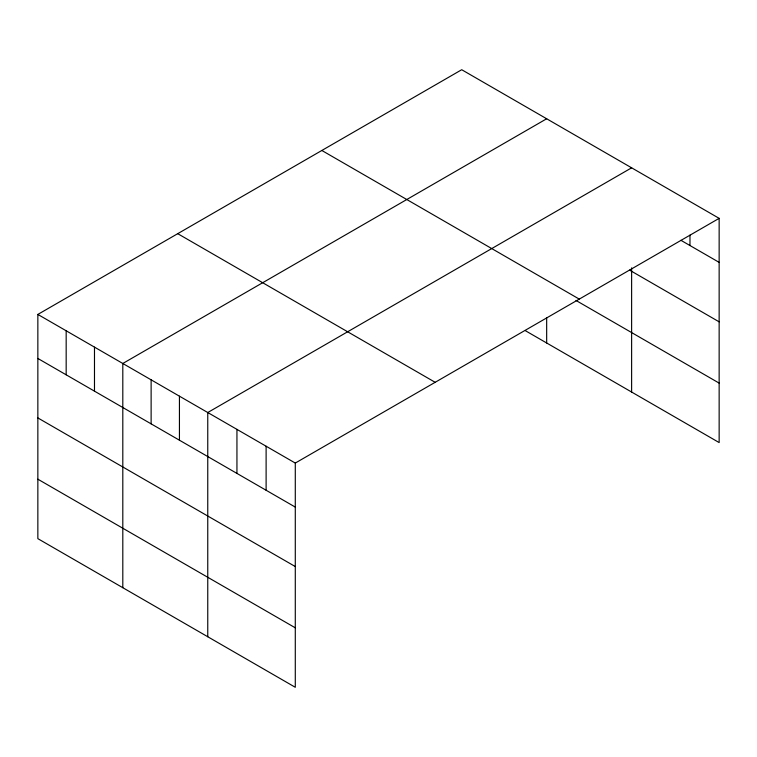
<?xml version="1.0" encoding="UTF-8"?>
<svg xmlns="http://www.w3.org/2000/svg" width="757" height="757" viewBox="0 0 757 757"><rect width="100%" height="100%" fill="white"/><g stroke="black" fill="none" stroke-linecap="round" stroke-linejoin="round"><path stroke-width="1.14" d="M37.85 314.429L295.287 463.066L295.287 687.28L37.85 538.653L37.85 314.429L461.713 69.72L719.15 218.347L719.15 442.571L525.424 330.724M546.668 118.764L122.804 363.483L122.804 587.697M631.622 167.817L207.759 412.527L207.759 636.751M295.287 463.066L719.15 218.347M680.922 240.31L719.15 262.376M629.597 270.135L719.15 321.839M321.839 150.473L579.275 299.11M575.992 300.453L719.15 383.108M177.725 233.676L435.161 382.304M37.85 358.458L295.287 507.095M37.85 417.921L295.287 566.558M37.85 479.19L295.287 627.818M689.977 235.105L689.977 245.533M631.622 267.874L631.622 392.031M546.668 317.826L546.668 342.987M266.114 446.223L266.114 490.252M236.941 429.37L236.941 473.399M179.437 396.176L179.437 440.205M151.126 379.834L151.126 423.863M94.483 347.132L94.483 391.161M66.171 330.781L66.171 374.81"/></g></svg>
